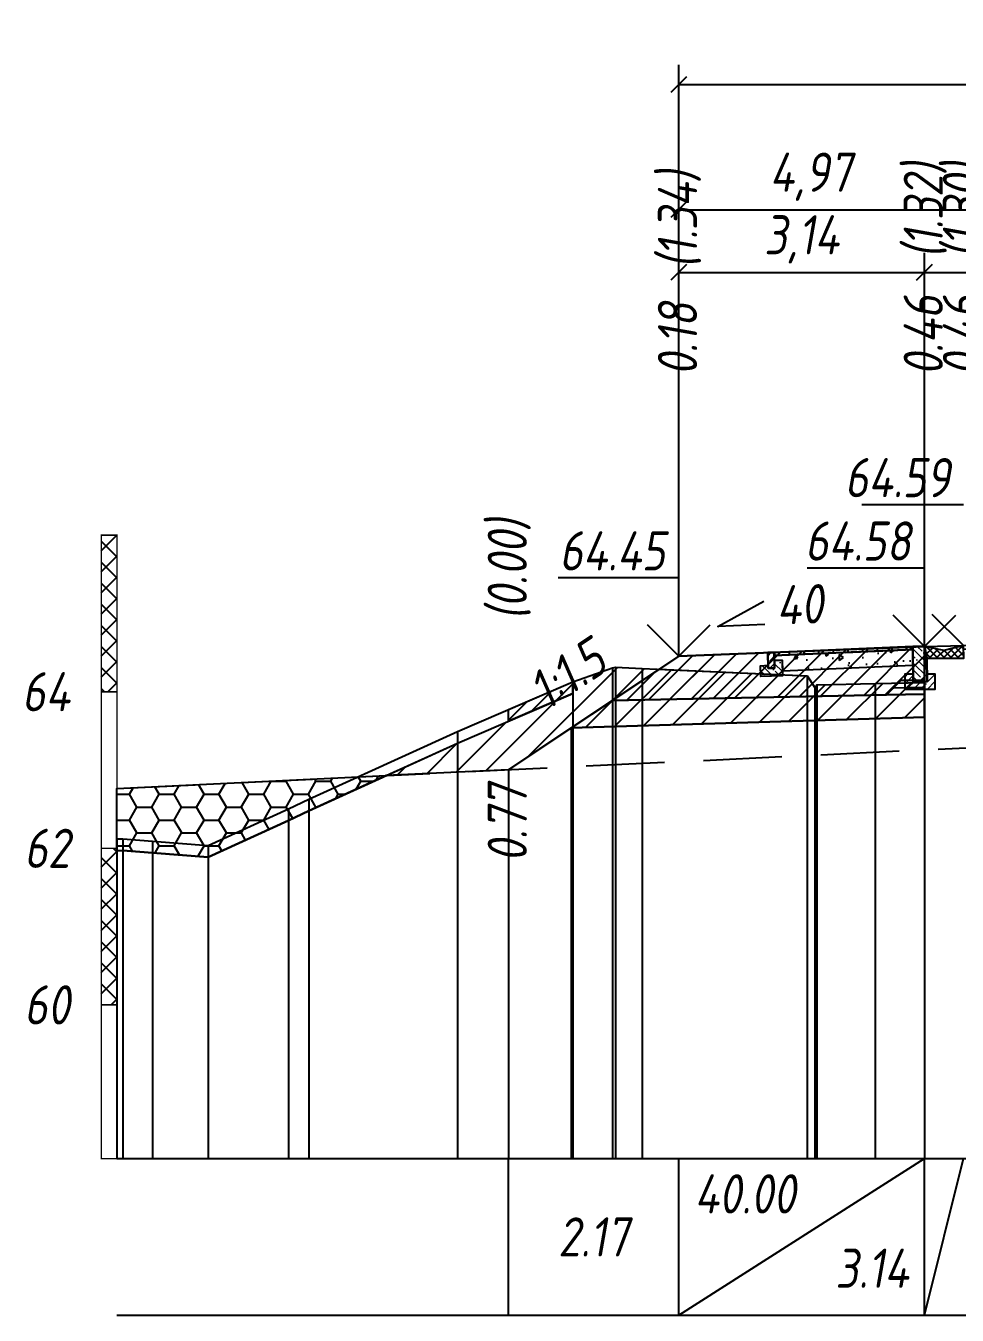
# Model space of a CAD drawing. Extents: x -717 to 1451, y -133302 to 233.
# Drawn here: x -400.7 to -341.2, y -126732.1 to -126649.8 of the extents above; entities that cross this region are included whole.
import ezdxf
from ezdxf.enums import TextEntityAlignment as Align

# ---------------------------------------------------------------- set-up
doc = ezdxf.new("R2010")
doc.units = 0
doc.linetypes.add('штриховая', pattern=[0.75, 0.5, -0.25])
for name, color, linetype in [('Интерполированный поперечник', 2, 'Continuous'), ('КОД_399', 252, 'Continuous'), ('Код_514', 1, 'Continuous'), ('Контур_0', 7, 'Continuous'), ('Контур_2521', 7, 'Continuous'), ('Контур_2564', 7, 'Continuous'), ('Контур_2660', 7, 'Continuous'), ('Контур_2665', 7, 'Continuous'), ('Контур_400', 7, 'Continuous'), ('Контур_508', 7, 'Continuous'), ('Контур_512', 7, 'Continuous'), ('Контур_513', 7, 'Continuous'), ('Контур_818', 7, 'Continuous'), ('Красный поперечник', 1, 'Continuous'), ('Линейка абсолютных высот', 7, 'Continuous'), ('Объём_2501', 7, 'Continuous'), ('Объём_2564', 7, 'Continuous'), ('Объём_2650', 7, 'Continuous'), ('Объём_2660', 7, 'Continuous'), ('Объём_2661', 7, 'Continuous'), ('Объём_2665', 7, 'Continuous'), ('Объём_2666', 7, 'Continuous'), ('Объём_2667', 7, 'Continuous'), ('Объём_2668', 7, 'Continuous'), ('Объём_2669', 7, 'Continuous'), ('Объём_2675', 7, 'Continuous'), ('Откосы', 7, 'Continuous'), ('Отметки покрытия', 7, 'Continuous'), ('Рабочие отметки', 7, 'Continuous'), ('Рабочие отметки доп.', 7, 'Continuous'), ('Слои выравнивания', 7, 'Continuous'), ('Таблица', 7, 'Continuous'), ('Уклоны проезжей части', 7, 'Continuous'), ('Черный поперечник', 3, 'Continuous')]:
    doc.layers.add(name, color=color, linetype=linetype)
for name, color, linetype, true_color in [('Контур_2540', 2, 'Continuous', 0xffff00), ('Контур_2560', 2, 'Continuous', 0xffff00), ('Контур_2561', 7, 'Continuous', 0xff8040), ('Контур_2562', 3, 'Continuous', 0x00ff00), ('Контур_2563', 7, 'Continuous', 0xff8000), ('Контур_2570', 7, 'Continuous', 0x80ff00), ('Контур_2736', 4, 'Continuous', 0x00ffff), ('Контур_2737', 4, 'Continuous', 0x00ffff), ('Контур_2738', 4, 'Continuous', 0x00ffff), ('Контур_2739', 4, 'Continuous', 0x00ffff), ('Контур_2741', 4, 'Continuous', 0x00ffff), ('Контур_2742', 4, 'Continuous', 0x00ffff), ('Контур_2743', 4, 'Continuous', 0x00ffff), ('Контур_2744', 7, 'Continuous', 0xa4ffff), ('Контур_2745', 7, 'Continuous', 0xa4ffff), ('Контур_2747', 4, 'Continuous', 0x00ffff), ('Контур_2748', 4, 'Continuous', 0x00ffff), ('Контур_2749', 4, 'Continuous', 0x00ffff), ('Контур_2750', 4, 'Continuous', 0x00ffff), ('Контур_2751', 4, 'Continuous', 0x00ffff), ('Контур_2752', 4, 'Continuous', 0x00ffff), ('Контур_2760', 7, 'Continuous', 0x323232), ('Контур_402', 7, 'Continuous', 0xff6464), ('Контур_703', 4, 'Continuous', 0x00ffff), ('Контур_705', 4, 'Continuous', 0x00ffff), ('Контур_707', 4, 'Continuous', 0x00ffff), ('Контур_720', 131, 'Continuous', 0xaaffff), ('Объём_2520', 7, 'Continuous', 0x80ffff), ('Объём_2540', 2, 'Continuous', 0xffff00), ('Объём_2560', 2, 'Continuous', 0xffff00), ('Объём_2561', 7, 'Continuous', 0xff8040), ('Объём_2562', 3, 'Continuous', 0x00ff00), ('Объём_2563', 7, 'Continuous', 0xff8000), ('Объём_2570', 7, 'Continuous', 0x80ff00), ('Объём_2600', 7, 'Continuous', 0x808000), ('Объём_2746', 2, 'Continuous', 0xffff00)]:
    doc.layers.add(name, color=color, linetype=linetype, true_color=true_color)
doc.styles.get("Standard").update_dxf_attribs({"font": 'txt', "height": 2.5})
doc.styles.add('М', font='romand.shx', dxfattribs={"width": 0.8, "oblique": 10, "height": 2.5})
doc.dimstyles.new('ISO-25', dxfattribs={"dimtxt": 2.5, "dimasz": 2.5, "dimexe": 1.25, "dimexo": 0.625, "dimtad": 1, "dimtxsty": 'Standard', "dimcen": 2.5, "dimadec": 0, "dimazin": 0, "dimtfac": 1, "dimtmove": 0, "dimatfit": 3, "dimfxl": 1, "dimarcsym": 0})
pattern_1 = [(45.00000125, (-475.048, 28.8609), (-0.6735192404, 0.673519211), []), (135.0000003, (-475.048, 28.8609), (-0.673519222, -0.67351923), [])]

# ---------------------------------------------------------------- blocks, each defined once
blk = doc.blocks.new('_Oblique')
at = {"color": 0, "linetype": 'ByBlock', "lineweight": -2}
blk.add_line((-0.5, -0.5), (0.5, 0.5), dxfattribs=at)
blk = doc.blocks.new('*D2681')
at = {"color": 0, "lineweight": -2, "transparency": 16777216}
for p, q in [((-359.013, -126689.493), (-359.013, -126664.292)), ((-343.323, -126688.865), (-343.323, -126664.292)), ((-359.013, -126665.542), (-343.323, -126665.542))]:
    blk.add_line(p, q, dxfattribs=at)
at = {"layer": 'Defpoints', "color": 0, "transparency": 16777216}
for p in [(-343.323, -126665.542), (-343.323, -126689.49), (-359.013, -126690.118)]:
    blk.add_point(p, dxfattribs=at)
at = {"color": 0, "lineweight": -2, "transparency": 16777216, "rotation": 180}
blk.add_blockref('_Oblique', (-359.013, -126665.542), dxfattribs=at)
at = {"color": 0, "lineweight": -2, "transparency": 16777216}
blk.add_blockref('_Oblique', (-343.323, -126665.542), dxfattribs=at)
at = {"color": 0, "transparency": 16777216, "insert": (-351.168, -126663.429), "char_height": 2.5, "width": 9.16667, "attachment_point": 5, "style": 'М'}
blk.add_mtext('3,14', dxfattribs=at)
blk = doc.blocks.new('*D2683')
at = {"color": 0, "lineweight": -2, "transparency": 16777216}
for p, q in [((-343.323, -126688.865), (-343.323, -126664.292)), ((-334.18, -126688.682), (-334.18, -126664.292)), ((-343.323, -126665.542), (-334.18, -126665.542)), ((-334.18, -126665.542), (-323.713, -126665.542))]:
    blk.add_line(p, q, dxfattribs=at)
at = {"layer": 'Defpoints', "color": 0, "transparency": 16777216}
for p in [(-334.18, -126665.542), (-343.323, -126689.49), (-334.18, -126689.307)]:
    blk.add_point(p, dxfattribs=at)
at = {"color": 0, "lineweight": -2, "transparency": 16777216, "rotation": 180}
blk.add_blockref('_Oblique', (-343.323, -126665.542), dxfattribs=at)
at = {"color": 0, "lineweight": -2, "transparency": 16777216}
blk.add_blockref('_Oblique', (-334.18, -126665.542), dxfattribs=at)
at = {"color": 0, "transparency": 16777216, "insert": (-327.295, -126663.429), "char_height": 2.5, "width": 9.16667, "attachment_point": 5, "style": 'М'}
blk.add_mtext('1,83', dxfattribs=at)
blk = doc.blocks.new('*D2686')
at = {"color": 0, "lineweight": -2, "transparency": 16777216}
for p, q in [((-359.013, -126689.493), (-359.013, -126660.292)), ((-334.18, -126688.682), (-334.18, -126660.292)), ((-359.013, -126661.542), (-334.18, -126661.542))]:
    blk.add_line(p, q, dxfattribs=at)
at = {"layer": 'Defpoints', "color": 0, "transparency": 16777216}
for p in [(-334.18, -126661.542), (-334.18, -126689.307), (-359.013, -126690.118)]:
    blk.add_point(p, dxfattribs=at)
at = {"color": 0, "lineweight": -2, "transparency": 16777216, "rotation": 180}
blk.add_blockref('_Oblique', (-359.013, -126661.542), dxfattribs=at)
at = {"color": 0, "lineweight": -2, "transparency": 16777216}
blk.add_blockref('_Oblique', (-334.18, -126661.542), dxfattribs=at)
at = {"color": 0, "transparency": 16777216, "insert": (-350.576, -126659.429), "char_height": 2.5, "width": 10, "attachment_point": 5, "style": 'М'}
blk.add_mtext('4,97', dxfattribs=at)
blk = doc.blocks.new('*D2687')
at = {"color": 0, "lineweight": -2, "transparency": 16777216}
for p, q in [((-359.013, -126689.493), (-359.013, -126652.292)), ((-229.878, -126689.378), (-229.878, -126652.292)), ((-359.013, -126653.542), (-229.878, -126653.542))]:
    blk.add_line(p, q, dxfattribs=at)
at = {"layer": 'Defpoints', "color": 0, "transparency": 16777216}
for p in [(-229.878, -126653.542), (-359.013, -126690.118), (-229.878, -126690.003)]:
    blk.add_point(p, dxfattribs=at)
at = {"color": 0, "lineweight": -2, "transparency": 16777216, "rotation": 180}
blk.add_blockref('_Oblique', (-359.013, -126653.542), dxfattribs=at)
at = {"color": 0, "lineweight": -2, "transparency": 16777216}
blk.add_blockref('_Oblique', (-229.878, -126653.542), dxfattribs=at)
at = {"color": 0, "transparency": 16777216, "insert": (-294.446, -126651.429), "char_height": 2.5, "width": 12.5, "attachment_point": 5, "style": 'М'}
blk.add_mtext('25,83', dxfattribs=at)
blk = doc.blocks.new('Тротуар1')
at = {"linetype": 'Continuous', "lineweight": 13}
h = blk.add_hatch(dxfattribs=at)
h.set_pattern_fill('ANSI35', scale=5, angle=90)
h.set_pattern_definition([(135, (-1541.6927, -4801.9416), (-0.88388348, -0.88388348), []), (135, (-1541.6927, -4801.0577), (-0.88388348, -0.88388348), [1.5625, -0.3125, 0, -0.3125])])
h.paths.add_polyline_path([(-16.72, -1.24), (-17.72, -1.24), (-17.72, -2.24), (-18.52, -2.24), (-18.52, -1.85), (-19.52, -1.89), (-19.52, -3.24), (-16.72, -3.24)])
h = blk.add_hatch(dxfattribs=at)
h.set_pattern_fill('ANSI35', scale=5)
h.set_pattern_definition([(45, (-1541.6927, -4800.4416), (-0.88388348, 0.88388348), []), (45, (-1540.8088, -4800.4416), (-0.88388348, 0.88388348), [1.5625, -0.3125, 0, -0.3125])])
h.paths.add_polyline_path([(-17.72, -0.24), (-18.52, -0.24), (-18.52, -2.24), (-17.72, -2.24)])
at = {"linetype": 'Continuous'}
h = blk.add_hatch(dxfattribs=at)
h.set_pattern_fill('ANSI31', color=256, scale=15, angle=45, style=0)
h.set_pattern_definition([(90, (-1932.1888, -4954.235), (-1.875, 3e-16), [])])
h.paths.add_polyline_path([(0, 0), (-17.72, -0.24), (-17.71, -0.63), (-11.04, -0.58), (0, -0.4)])
at = {"layer": 'КОД_399'}
h = blk.add_hatch(dxfattribs=at)
h.set_pattern_fill('AR-CONC', scale=0.7, angle=45, style=0)
h.set_pattern_definition([(95, (-1932.189, -4954.235), (3.860864, 3.2396496), [0.525, -5.775]), (40, (-1932.189, -4954.235), (-4.409945, 3.036377), [0.42, -4.62]), (145.45144, (-1931.867, -4953.965), (-0.549081, 6.2760265), [0.4461813, -4.907995]), (91.1842, (-1933.179, -4953.245), (6.101854, 4.4632964), [0.7875, -8.6625]), (141.63564, (-1932.67, -4952.873), (-0.1953, 9.447982), [0.669272, -7.361996]), (36.18416, (-1933.179, -4953.245), (-0.1953, 9.447982), [0.63, -6.93]), (66, (-1932.4363, -4952.9975), (4.947401, 0.9616773), [0.525, -5.775]), (11, (-1932.4363, -4952.9975), (-2.38496, 4.793659), [0.42, -4.62]), (116.45144, (-1932.024, -4952.9174), (2.562441, 5.7553363), [0.4461813, -4.907995]), (82.5, (-1932.1888, -4954.235), (-1.5875523, 1.7079287), [0, -4.564, 0, -4.69, 0, -4.6375]), (52.5, (-1932.1888, -4954.235), (-0.6501106, 3.2543661), [0, -2.674, 0, -4.459, 0, -1.7675]), (12.5, (-1933.2926, -4955.3388), (2.7539272, 2.5306453), [0, -1.75, 0, -5.46, 0, -7.245]), (2.5, (-1933.7876, -4955.8337), (2.3911299, 3.3821186), [0, -2.275, 0, -3.626, 0, -5.145])])
h.paths.add_polyline_path([(0, -0.4), (-17.71, -0.63), (-17.72, -1.24), (-16.71, -1.24), (-16.72, -2.62), (-0.07, -2.41)])
at = {"linetype": 'Continuous'}
blk.add_lwpolyline([(-17.72, -1.24), (-16.72, -1.24), (-16.72, -3.24), (-19.52, -3.24), (-19.52, -1.89), (-18.52, -1.85)], dxfattribs=at)
at = {"color": 7, "lineweight": 30}
for points in [[(-18.52, -0.24), (-18.52, -2.24), (-17.72, -2.24), (-17.72, -0.24), (-18.52, -0.24)], [(-8.6, -0.53), (0, -0.4)]]:
    blk.add_lwpolyline(points, dxfattribs=at)
for points in [[(0, 0), (-17.72, -0.24), (-17.72, -0.63), (0, -0.4)], [(0, -0.4), (-17.71, -0.63), (-17.72, -1.24), (-16.71, -1.24), (-16.72, -2.62), (-0.07, -2.39)]]:
    blk.add_lwpolyline(points, close=True)
blk = doc.blocks.new('БР100.30.18')
at = {"linetype": 'Continuous', "lineweight": 13}
h = blk.add_hatch(dxfattribs=at)
h.set_pattern_fill('ANSI35', scale=5)
h.set_pattern_definition([(45, (-1504.996, -4799.2297), (-0.88388348, 0.88388348), []), (45, (-1504.1121, -4799.2297), (-0.88388348, 0.88388348), [1.5625, -0.3125, 0, -0.3125])])
h.paths.add_polyline_path([(0.3, 3.47), (1.8, 3.47), (1.8, -1.03), (0, -1.03), (0, 1.97)])
h = blk.add_hatch(dxfattribs=at)
h.set_pattern_fill('ANSI35', scale=5, angle=90)
h.set_pattern_definition([(135, (-1504.996, -4800.7297), (-0.88388348, -0.88388348), []), (135, (-1504.996, -4799.8458), (-0.88388348, -0.88388348), [1.5625, -0.3125, 0, -0.3125])])
h.paths.add_polyline_path([(-1, -0.03), (0, -0.03), (0, -1.03), (1.8, -1.03), (1.8, -0.03), (2.8, -0.03), (2.8, -2.03), (-1, -2.03)])
at = {"color": 7, "lineweight": 30}
blk.add_lwpolyline([(1.8, -1.03), (0, -1.03), (0, 1.97), (0.3, 3.47), (1.8, 3.47)], close=True, dxfattribs=at)
at = {"linetype": 'Continuous'}
blk.add_lwpolyline([(0, -0.03), (-1, -0.03), (-1, -2.03), (2.8, -2.03), (2.8, -0.03), (1.8, -0.03)], dxfattribs=at)

msp = doc.modelspace()

# ---------------------------------------------------------------- hatches: boundary and pattern name
h = msp.add_hatch()
h.set_pattern_fill('ANSI37', color=256, scale=0.1)
h.set_pattern_definition([(45, (-342.07287, -126689.67747), (-0.22451, 0.22451), []), (135, (-342.07287, -126689.67747), (-0.22451, -0.22451), [])])
h.paths.add_polyline_path([(-343.323, -126689.427), (-343.167, -126690.18), (-340.817, -126690.18), (-340.822, -126689.377), (-342.073, -126689.677)])
at = {"layer": 'Линейка абсолютных высот'}
h = msp.add_hatch(dxfattribs=at)
h.set_pattern_fill('ANSI37', scale=0.3, style=0)
h.set_pattern_definition(pattern_1)
h.paths.add_polyline_path([(-394.882, -126692.319), (-394.882, -126682.319), (-395.882, -126682.319), (-395.882, -126692.319)])
h = msp.add_hatch(dxfattribs=at)
h.set_pattern_fill('ANSI37', scale=0.3, style=0)
h.set_pattern_definition(pattern_1)
h.paths.add_polyline_path([(-394.882, -126712.319), (-394.882, -126702.319), (-395.882, -126702.319), (-395.882, -126712.319)])
at = {"layer": 'Объём_2563'}
h = msp.add_hatch(dxfattribs=at)
h.set_pattern_fill('ANSI31', color=256, scale=0.3)
h.set_pattern_definition([(45, (-475.048, 28.8609), (-0.673519209, 0.673519209), [])])
h.paths.add_polyline_path([(-359.013, -126690.055), (-343.323, -126689.427), (-343.323, -126691.577), (-344.823, -126691.607), (-345.741, -126692.526), (-363.245, -126692.876)])
at = {"layer": 'Объём_2570'}
h = msp.add_hatch(dxfattribs=at)
h.set_pattern_fill('ANSI31', color=256, scale=0.2)
h.set_pattern_definition([(45, (-475.04804, 28.8609), (-0.449012806, 0.449012806), [])])
h.paths.add_polyline_path([(-369.882, -126694.199), (-369.882, -126693.449), (-365.774, -126691.681), (-365.774, -126692.431)])
at = {"layer": 'Объём_2600'}
h = msp.add_hatch(dxfattribs=at)
h.set_pattern_fill('ANSI31', color=6, scale=0.4)
h.set_pattern_definition([(45, (-475.048, 28.8609), (-0.898025612, 0.898025612), [])])
h.paths.add_polyline_path([(-346.476, -126691.794), (-343.323, -126691.728), (-343.323, -126693.951), (-365.873, -126694.628), (-369.882, -126697.301), (-377.698, -126697.678), (-373.136, -126695.6), (-365.774, -126692.431), (-365.774, -126691.681), (-363.244, -126690.792), (-363.06, -126690.742), (-361.356, -126690.836), (-350.82, -126691.295), (-350.32, -126692.045), (-350.202, -126691.887)])
h = msp.add_hatch(dxfattribs=at)
h.set_pattern_fill('HONEY', color=5, scale=0.3)
h.set_pattern_definition([(0, (-475.048, 28.8609), (1.42875, 0.8248891935), [0.9525, -1.905]), (120, (-475.048, 28.8609), (-1.428749997, 0.824889199), [0.9525, -1.905]), (60, (-475.048, 28.8609), (3e-09, 1.6497783924), [-1.905, 0.9525])])
h.paths.add_polyline_path([(-394.497, -126702.464), (-394.882, -126702.471), (-394.882, -126698.506), (-377.698, -126697.678), (-382.622, -126699.921), (-383.939, -126700.553), (-389.068, -126702.889), (-392.621, -126702.604)])

# ---------------------------------------------------------------- linework, layer by layer
msp.add_lwpolyline([(-343.323, -126689.427), (-343.167, -126690.18), (-340.817, -126690.18), (-340.822, -126689.377), (-342.073, -126689.677), (-343.323, -126689.427)])
at = {"layer": 'Интерполированный поперечник', "linetype": 'штриховая', "ltscale": 10, "flags": 128}
msp.add_lwpolyline([(-394.882, -126698.506), (-204.878, -126689.351)], dxfattribs=at)
at = {"layer": 'Код_514'}
for p, q in [((-369.882, -126732.139), (-369.882, -126722.139)), ((-359.013, -126732.139), (-359.013, -126722.139)), ((-359.013, -126732.139), (-343.323, -126722.139)), ((-343.323, -126732.139), (-343.323, -126722.139)), ((-343.323, -126732.139), (-340.823, -126722.139))]:
    msp.add_line(p, q, dxfattribs=at)
at = {"layer": 'Контур_0', "flags": 128}
for points in [[(-359.013, -126690.055), (-369.882, -126697.301), (-369.882, -126697.301), (-369.882, -126697.301), (-369.882, -126697.301), (-369.882, -126697.301), (-369.882, -126697.301), (-369.882, -126697.301), (-369.882, -126697.301), (-369.882, -126697.301), (-369.882, -126697.301), (-369.882, -126697.301), (-369.882, -126697.301), (-369.882, -126697.301), (-369.882, -126697.301), (-369.882, -126697.301)], [(-359.013, -126690.055), (-369.882, -126697.301), (-369.882, -126697.301), (-369.882, -126697.301), (-369.882, -126697.301), (-369.882, -126697.301), (-369.882, -126697.301), (-369.882, -126697.301), (-369.882, -126697.301), (-369.882, -126697.301), (-369.882, -126697.301), (-369.882, -126697.301), (-369.882, -126697.301), (-369.882, -126697.301), (-369.882, -126697.301), (-369.882, -126697.301), (-369.882, -126697.301), (-369.882, -126697.301), (-369.882, -126697.301), (-369.882, -126697.301), (-369.882, -126697.301), (-369.882, -126697.301), (-369.882, -126697.301), (-369.882, -126697.301), (-369.882, -126697.301), (-369.882, -126697.301), (-369.882, -126697.301), (-369.882, -126697.301), (-369.882, -126697.301), (-369.882, -126697.301)], [(-363.245, -126692.876), (-345.741, -126692.526), (-344.823, -126691.607), (-343.323, -126691.577)], [(-344.823, -126691.607), (-343.323, -126691.577), (-343.323, -126692.477), (-345.741, -126692.526), (-344.823, -126691.607), (-344.823, -126691.607)]]:
    msp.add_lwpolyline(points, dxfattribs=at)
at = {"layer": 'Контур_2521', "color": 250, "flags": 128}
msp.add_lwpolyline([(-345.282, -126692.067), (-343.323, -126692.027)], dxfattribs=at)
at = {"layer": 'Контур_2540', "flags": 128}
msp.add_lwpolyline([(-345.741, -126692.526), (-343.323, -126692.477), (-343.323, -126693.951), (-365.873, -126694.628), (-363.245, -126692.876), (-345.741, -126692.526), (-345.741, -126692.526)], dxfattribs=at)
at = {"layer": 'Контур_2560', "flags": 128}
msp.add_lwpolyline([(-359.013, -126690.055), (-359.013, -126690.055), (-359.013, -126690.055), (-343.323, -126689.427)], dxfattribs=at)
at = {"layer": 'Контур_2561', "flags": 128}
msp.add_lwpolyline([(-343.323, -126689.427), (-343.323, -126689.427), (-359.013, -126690.055), (-359.013, -126690.055), (-343.323, -126689.427)], dxfattribs=at)
at = {"layer": 'Контур_2562', "flags": 128}
msp.add_lwpolyline([(-359.013, -126690.055), (-359.013, -126690.055), (-359.013, -126690.055), (-359.013, -126690.055), (-359.013, -126690.055)], dxfattribs=at)
at = {"layer": 'Контур_2563', "flags": 128}
msp.add_lwpolyline([(-359.013, -126690.055), (-343.323, -126689.427), (-343.323, -126691.577), (-344.823, -126691.607), (-345.741, -126692.526), (-363.245, -126692.876), (-359.013, -126690.055), (-359.013, -126690.055)], dxfattribs=at)
at = {"layer": 'Контур_2564', "flags": 128}
msp.add_lwpolyline([(-359.013, -126690.055), (-343.323, -126689.427)], dxfattribs=at)
at = {"layer": 'Контур_2570', "flags": 128}
msp.add_lwpolyline([(-394.882, -126702.471), (-394.497, -126702.464), (-392.621, -126702.604), (-389.068, -126702.889), (-389.068, -126702.889), (-383.939, -126700.553), (-382.622, -126699.921), (-373.136, -126695.6), (-365.774, -126692.431), (-365.774, -126691.681), (-363.244, -126690.792), (-363.06, -126690.742), (-361.356, -126690.836), (-350.82, -126691.295), (-350.32, -126692.045), (-350.202, -126691.887), (-346.476, -126691.794), (-343.323, -126691.728)], dxfattribs=at)
at = {"layer": 'Контур_2660', "flags": 128}
msp.add_lwpolyline([(-365.873, -126694.628), (-343.323, -126693.951)], dxfattribs=at)
at = {"layer": 'Контур_2665', "flags": 128}
msp.add_lwpolyline([(-359.013, -126690.055), (-359.013, -126690.055)], dxfattribs=at)
at = {"layer": 'Контур_2736', "flags": 128}
msp.add_lwpolyline([(-359.013, -126690.055), (-369.882, -126697.301)], dxfattribs=at)
at = {"layer": 'Контур_2737', "flags": 128}
msp.add_lwpolyline([(-369.882, -126697.301), (-369.882, -126697.301)], dxfattribs=at)
at = {"layer": 'Контур_2738', "flags": 128}
msp.add_lwpolyline([(-369.882, -126697.301), (-369.882, -126697.301)], dxfattribs=at)
at = {"layer": 'Контур_2739', "flags": 128}
msp.add_lwpolyline([(-369.882, -126697.301), (-369.882, -126697.301)], dxfattribs=at)
at = {"layer": 'Контур_2741', "flags": 128}
msp.add_lwpolyline([(-369.882, -126697.301), (-369.882, -126697.301)], dxfattribs=at)
at = {"layer": 'Контур_2742', "flags": 128}
msp.add_lwpolyline([(-369.882, -126697.301), (-369.882, -126697.301)], dxfattribs=at)
at = {"layer": 'Контур_2743', "flags": 128}
msp.add_lwpolyline([(-369.882, -126697.301), (-369.882, -126697.301)], dxfattribs=at)
at = {"layer": 'Контур_2744', "flags": 128}
msp.add_lwpolyline([(-369.882, -126697.301), (-369.882, -126697.301)], dxfattribs=at)
msp.add_lwpolyline([(-369.882, -126697.301), (-369.882, -126697.301)], dxfattribs=at)
msp.add_lwpolyline([(-369.882, -126697.301), (-369.882, -126697.301)], dxfattribs=at)
msp.add_lwpolyline([(-369.882, -126697.301), (-369.882, -126697.301)], dxfattribs=at)
msp.add_lwpolyline([(-369.882, -126697.301), (-369.882, -126697.301)], dxfattribs=at)
msp.add_lwpolyline([(-369.882, -126697.301), (-369.882, -126697.301)], dxfattribs=at)
at = {"layer": 'Контур_2745', "flags": 128}
msp.add_lwpolyline([(-369.882, -126697.301), (-369.882, -126697.301)], dxfattribs=at)
msp.add_lwpolyline([(-369.882, -126697.301), (-369.882, -126697.301)], dxfattribs=at)
msp.add_lwpolyline([(-369.882, -126697.301), (-369.882, -126697.301)], dxfattribs=at)
msp.add_lwpolyline([(-369.882, -126697.301), (-369.882, -126697.301)], dxfattribs=at)
msp.add_lwpolyline([(-369.882, -126697.301), (-369.882, -126697.301)], dxfattribs=at)
msp.add_lwpolyline([(-369.882, -126697.301), (-369.882, -126697.301)], dxfattribs=at)
at = {"layer": 'Контур_2747', "flags": 128}
msp.add_lwpolyline([(-369.882, -126697.301), (-369.882, -126697.301)], dxfattribs=at)
at = {"layer": 'Контур_2748', "flags": 128}
msp.add_lwpolyline([(-369.882, -126697.301), (-369.882, -126697.301)], dxfattribs=at)
at = {"layer": 'Контур_2749', "flags": 128}
msp.add_lwpolyline([(-369.882, -126697.301), (-369.882, -126697.301)], dxfattribs=at)
at = {"layer": 'Контур_2750', "flags": 128}
msp.add_lwpolyline([(-369.882, -126697.301), (-369.882, -126697.301)], dxfattribs=at)
at = {"layer": 'Контур_2751', "flags": 128}
msp.add_lwpolyline([(-369.882, -126697.301), (-369.882, -126697.301)], dxfattribs=at)
at = {"layer": 'Контур_2752', "flags": 128}
msp.add_lwpolyline([(-369.882, -126697.301), (-369.882, -126697.301)], dxfattribs=at)
at = {"layer": 'Контур_2760', "flags": 128}
msp.add_lwpolyline([(-343.323, -126689.427), (-340.823, -126689.377), (-334.18, -126689.245), (-316.68, -126688.895), (-309.139, -126688.744), (-304.964, -126688.66), (-295.93, -126688.48), (-295.738, -126688.483), (-294.617, -126688.506), (-283.49, -126688.728), (-277.331, -126688.852), (-275.18, -126688.895), (-272.642, -126688.945), (-268.714, -126689.024), (-262.75, -126689.143), (-261.647, -126689.165)], dxfattribs=at)
at = {"layer": 'Контур_400', "flags": 128}
msp.add_lwpolyline([(-343.323, -126689.427), (-340.823, -126689.377), (-340.823, -126689.377), (-334.18, -126689.245), (-334.18, -126689.245), (-334.18, -126689.245), (-334.18, -126689.245), (-316.68, -126688.895), (-295.93, -126688.48)], dxfattribs=at)
at = {"layer": 'Контур_402', "flags": 128}
msp.add_lwpolyline([(-365.873, -126694.628), (-343.323, -126693.951), (-343.323, -126691.728)], dxfattribs=at)
at = {"layer": 'Контур_508', "flags": 128}
msp.add_lwpolyline([(-369.882, -126697.301), (-365.873, -126694.628), (-343.323, -126693.951), (-343.323, -126691.728)], dxfattribs=at)
at = {"layer": 'Контур_512', "flags": 128}
msp.add_lwpolyline([(-369.882, -126697.301), (-365.873, -126694.628), (-343.323, -126693.951)], dxfattribs=at)
at = {"layer": 'Контур_513', "flags": 128}
msp.add_lwpolyline([(-369.882, -126697.301), (-365.873, -126694.628), (-343.323, -126693.951), (-343.323, -126691.728)], dxfattribs=at)
at = {"layer": 'Контур_703', "flags": 128}
for points in [[(-359.013, -126690.055), (-369.882, -126697.301)], [(-369.882, -126697.301), (-369.882, -126697.301)]]:
    msp.add_lwpolyline(points, dxfattribs=at)
at = {"layer": 'Контур_705', "flags": 128}
msp.add_lwpolyline([(-369.882, -126697.301), (-369.882, -126697.301)], dxfattribs=at)
at = {"layer": 'Контур_707', "flags": 128}
msp.add_lwpolyline([(-369.882, -126697.301), (-369.882, -126697.301)], dxfattribs=at)
at = {"layer": 'Контур_720', "flags": 128}
msp.add_lwpolyline([(-369.882, -126697.301), (-369.882, -126697.301)], dxfattribs=at)
at = {"layer": 'Контур_818', "flags": 128}
msp.add_lwpolyline([(-369.882, -126694.199), (-365.774, -126692.431), (-365.774, -126691.681), (-363.244, -126690.792), (-363.06, -126690.742), (-361.356, -126690.836), (-350.82, -126691.295), (-350.32, -126692.045), (-350.202, -126691.887), (-346.476, -126691.794), (-343.323, -126691.728)], dxfattribs=at)
at = {"layer": 'Красный поперечник'}
for p, q in [((-359.013, -126690.055), (-343.323, -126689.427)), ((-343.323, -126689.427), (-340.823, -126689.377)), ((-369.882, -126697.301), (-359.013, -126690.055)), ((-365.873, -126694.628), (-365.873, -126722.139)), ((-343.323, -126693.951), (-343.323, -126722.139)), ((-369.882, -126697.301), (-369.882, -126722.139))]:
    msp.add_line(p, q, dxfattribs=at)
at = {"layer": 'Линейка абсолютных высот', "color": 7, "const_width": 0.1, "flags": 128}
for points in [[(-394.882, -126692.319), (-394.882, -126682.319), (-395.882, -126682.319), (-395.882, -126692.319), (-394.882, -126692.319)], [(-394.882, -126702.319), (-394.882, -126692.319), (-395.882, -126692.319), (-395.882, -126702.319), (-394.882, -126702.319)], [(-394.882, -126712.319), (-394.882, -126702.319), (-395.882, -126702.319), (-395.882, -126712.319), (-394.882, -126712.319)], [(-394.882, -126722.139), (-394.882, -126712.319), (-395.882, -126712.319), (-395.882, -126722.139), (-394.882, -126722.139)]]:
    msp.add_lwpolyline(points, dxfattribs=at)
at = {"layer": 'Объём_2501', "flags": 128}
for points in [[(-343.323, -126689.427), (-340.823, -126689.377), (-340.823, -126689.377), (-334.18, -126689.245), (-334.18, -126689.245), (-334.18, -126689.245), (-334.18, -126689.245), (-316.68, -126688.895), (-295.93, -126688.48)], [(-343.323, -126689.427), (-340.823, -126689.377), (-340.823, -126689.377), (-334.18, -126689.245)]]:
    msp.add_lwpolyline(points, dxfattribs=at)
at = {"layer": 'Объём_2520', "color": 250, "flags": 128}
msp.add_lwpolyline([(-344.823, -126691.607), (-343.323, -126691.577), (-343.323, -126692.477), (-345.741, -126692.526), (-344.823, -126691.607), (-344.823, -126691.607)], dxfattribs=at)
msp.add_lwpolyline([(-344.823, -126691.607), (-343.323, -126691.577), (-343.323, -126692.477), (-345.741, -126692.526), (-344.823, -126691.607), (-344.823, -126691.607)], dxfattribs=at)
at = {"layer": 'Объём_2540', "flags": 128}
msp.add_lwpolyline([(-345.741, -126692.526), (-343.323, -126692.477), (-343.323, -126693.951), (-365.873, -126694.628), (-363.245, -126692.876), (-345.741, -126692.526), (-345.741, -126692.526)], dxfattribs=at)
msp.add_lwpolyline([(-345.741, -126692.526), (-343.323, -126692.477), (-343.323, -126693.951), (-365.873, -126694.628), (-363.245, -126692.876), (-345.741, -126692.526), (-345.741, -126692.526)], dxfattribs=at)
at = {"layer": 'Объём_2560', "flags": 128}
msp.add_lwpolyline([(-359.013, -126690.055), (-359.013, -126690.055), (-359.013, -126690.055), (-343.323, -126689.427)], dxfattribs=at)
msp.add_lwpolyline([(-359.013, -126690.055), (-359.013, -126690.055), (-359.013, -126690.055), (-343.323, -126689.427)], dxfattribs=at)
at = {"layer": 'Объём_2561', "flags": 128}
msp.add_lwpolyline([(-343.323, -126689.427), (-343.323, -126689.427), (-359.013, -126690.055), (-359.013, -126690.055), (-343.323, -126689.427)], dxfattribs=at)
msp.add_lwpolyline([(-343.323, -126689.427), (-343.323, -126689.427), (-359.013, -126690.055), (-359.013, -126690.055), (-343.323, -126689.427)], dxfattribs=at)
at = {"layer": 'Объём_2562', "flags": 128}
msp.add_lwpolyline([(-359.013, -126690.055), (-359.013, -126690.055), (-359.013, -126690.055), (-359.013, -126690.055), (-359.013, -126690.055)], dxfattribs=at)
msp.add_lwpolyline([(-359.013, -126690.055), (-359.013, -126690.055), (-359.013, -126690.055), (-359.013, -126690.055), (-359.013, -126690.055)], dxfattribs=at)
at = {"layer": 'Объём_2563', "color": 250, "flags": 128}
msp.add_lwpolyline([(-359.013, -126690.055), (-343.323, -126689.427), (-343.323, -126691.577), (-344.823, -126691.607), (-345.741, -126692.526), (-363.245, -126692.876), (-359.013, -126690.055), (-359.013, -126690.055)], dxfattribs=at)
msp.add_lwpolyline([(-359.013, -126690.055), (-343.323, -126689.427), (-343.323, -126691.577), (-344.823, -126691.607), (-345.741, -126692.526), (-363.245, -126692.876), (-359.013, -126690.055), (-359.013, -126690.055)], dxfattribs=at)
at = {"layer": 'Объём_2564', "flags": 128}
msp.add_lwpolyline([(-359.013, -126690.055), (-343.323, -126689.427)], dxfattribs=at)
msp.add_lwpolyline([(-359.013, -126690.055), (-343.323, -126689.427)], dxfattribs=at)
at = {"layer": 'Объём_2570', "flags": 128}
msp.add_lwpolyline([(-369.882, -126694.199), (-369.882, -126693.449), (-365.774, -126691.681), (-365.774, -126692.431), (-369.882, -126694.199), (-369.882, -126694.199)], dxfattribs=at)
msp.add_lwpolyline([(-369.882, -126694.199), (-369.882, -126693.449), (-365.774, -126691.681), (-365.774, -126692.431), (-369.882, -126694.199), (-369.882, -126694.199)], dxfattribs=at)
at = {"layer": 'Объём_2600', "color": 5, "flags": 128}
msp.add_lwpolyline([(-394.497, -126702.464), (-394.882, -126702.471), (-394.882, -126702.471), (-394.882, -126698.506), (-377.698, -126697.678), (-382.622, -126699.921), (-383.939, -126700.553), (-389.068, -126702.889), (-392.621, -126702.604), (-394.497, -126702.464), (-394.497, -126702.464)], dxfattribs=at)
msp.add_lwpolyline([(-394.497, -126702.464), (-394.882, -126702.471), (-394.882, -126702.471), (-394.882, -126698.506), (-377.698, -126697.678), (-382.622, -126699.921), (-383.939, -126700.553), (-389.068, -126702.889), (-392.621, -126702.604), (-394.497, -126702.464), (-394.497, -126702.464)], dxfattribs=at)
at = {"layer": 'Объём_2650', "color": 6, "flags": 128}
msp.add_lwpolyline([(-346.476, -126691.794), (-343.323, -126691.728), (-343.323, -126693.951), (-365.873, -126694.628), (-369.882, -126697.301), (-377.698, -126697.678), (-373.136, -126695.6), (-365.774, -126692.431), (-365.774, -126691.681), (-363.244, -126690.792), (-363.06, -126690.742), (-361.356, -126690.836), (-350.82, -126691.295), (-350.32, -126692.045), (-350.202, -126691.887), (-346.476, -126691.794), (-346.476, -126691.794)], dxfattribs=at)
msp.add_lwpolyline([(-346.476, -126691.794), (-343.323, -126691.728), (-343.323, -126693.951), (-365.873, -126694.628), (-369.882, -126697.301), (-377.698, -126697.678), (-373.136, -126695.6), (-365.774, -126692.431), (-365.774, -126691.681), (-363.244, -126690.792), (-363.06, -126690.742), (-361.356, -126690.836), (-350.82, -126691.295), (-350.32, -126692.045), (-350.202, -126691.887), (-346.476, -126691.794), (-346.476, -126691.794)], dxfattribs=at)
at = {"layer": 'Объём_2660', "flags": 128}
msp.add_lwpolyline([(-365.873, -126694.628), (-343.323, -126693.951)], dxfattribs=at)
msp.add_lwpolyline([(-365.873, -126694.628), (-343.323, -126693.951)], dxfattribs=at)
at = {"layer": 'Объём_2661', "flags": 128}
msp.add_lwpolyline([(-359.013, -126690.055), (-369.882, -126697.301)], dxfattribs=at)
msp.add_lwpolyline([(-359.013, -126690.055), (-369.882, -126697.301)], dxfattribs=at)
at = {"layer": 'Объём_2665', "flags": 128}
msp.add_lwpolyline([(-359.013, -126690.055), (-359.013, -126690.055)], dxfattribs=at)
msp.add_lwpolyline([(-359.013, -126690.055), (-359.013, -126690.055)], dxfattribs=at)
at = {"layer": 'Объём_2666', "flags": 128}
msp.add_lwpolyline([(-359.013, -126690.055), (-369.882, -126697.301)], dxfattribs=at)
msp.add_lwpolyline([(-359.013, -126690.055), (-369.882, -126697.301)], dxfattribs=at)
at = {"layer": 'Объём_2667', "flags": 128}
msp.add_lwpolyline([(-369.882, -126697.301), (-369.882, -126697.301)], dxfattribs=at)
msp.add_lwpolyline([(-369.882, -126697.301), (-369.882, -126697.301)], dxfattribs=at)
msp.add_lwpolyline([(-369.882, -126697.301), (-369.882, -126697.301)], dxfattribs=at)
msp.add_lwpolyline([(-369.882, -126697.301), (-369.882, -126697.301)], dxfattribs=at)
at = {"layer": 'Объём_2668', "flags": 128}
msp.add_lwpolyline([(-369.882, -126697.301), (-369.882, -126697.301)], dxfattribs=at)
msp.add_lwpolyline([(-369.882, -126697.301), (-369.882, -126697.301)], dxfattribs=at)
msp.add_lwpolyline([(-369.882, -126697.301), (-369.882, -126697.301)], dxfattribs=at)
msp.add_lwpolyline([(-369.882, -126697.301), (-369.882, -126697.301)], dxfattribs=at)
at = {"layer": 'Объём_2669', "flags": 128}
msp.add_lwpolyline([(-369.882, -126697.301), (-369.882, -126697.301)], dxfattribs=at)
msp.add_lwpolyline([(-369.882, -126697.301), (-369.882, -126697.301)], dxfattribs=at)
msp.add_lwpolyline([(-369.882, -126697.301), (-369.882, -126697.301)], dxfattribs=at)
msp.add_lwpolyline([(-369.882, -126697.301), (-369.882, -126697.301)], dxfattribs=at)
at = {"layer": 'Объём_2675', "flags": 128}
msp.add_lwpolyline([(-369.882, -126697.301), (-369.882, -126697.301)], dxfattribs=at)
msp.add_lwpolyline([(-369.882, -126697.301), (-369.882, -126697.301)], dxfattribs=at)
msp.add_lwpolyline([(-369.882, -126697.301), (-369.882, -126697.301)], dxfattribs=at)
msp.add_lwpolyline([(-369.882, -126697.301), (-369.882, -126697.301)], dxfattribs=at)
msp.add_lwpolyline([(-369.882, -126697.301), (-369.882, -126697.301)], dxfattribs=at)
msp.add_lwpolyline([(-369.882, -126697.301), (-369.882, -126697.301)], dxfattribs=at)
msp.add_lwpolyline([(-369.882, -126697.301), (-369.882, -126697.301)], dxfattribs=at)
msp.add_lwpolyline([(-369.882, -126697.301), (-369.882, -126697.301)], dxfattribs=at)
msp.add_lwpolyline([(-369.882, -126697.301), (-369.882, -126697.301)], dxfattribs=at)
msp.add_lwpolyline([(-369.882, -126697.301), (-369.882, -126697.301)], dxfattribs=at)
msp.add_lwpolyline([(-369.882, -126697.301), (-369.882, -126697.301)], dxfattribs=at)
msp.add_lwpolyline([(-369.882, -126697.301), (-369.882, -126697.301)], dxfattribs=at)
msp.add_lwpolyline([(-369.882, -126697.301), (-369.882, -126697.301)], dxfattribs=at)
msp.add_lwpolyline([(-369.882, -126697.301), (-369.882, -126697.301)], dxfattribs=at)
msp.add_lwpolyline([(-369.882, -126697.301), (-369.882, -126697.301)], dxfattribs=at)
msp.add_lwpolyline([(-369.882, -126697.301), (-369.882, -126697.301)], dxfattribs=at)
msp.add_lwpolyline([(-369.882, -126697.301), (-369.882, -126697.301)], dxfattribs=at)
msp.add_lwpolyline([(-369.882, -126697.301), (-369.882, -126697.301)], dxfattribs=at)
msp.add_lwpolyline([(-369.882, -126697.301), (-369.882, -126697.301)], dxfattribs=at)
msp.add_lwpolyline([(-369.882, -126697.301), (-369.882, -126697.301)], dxfattribs=at)
msp.add_lwpolyline([(-369.882, -126697.301), (-369.882, -126697.301)], dxfattribs=at)
msp.add_lwpolyline([(-369.882, -126697.301), (-369.882, -126697.301)], dxfattribs=at)
msp.add_lwpolyline([(-369.882, -126697.301), (-369.882, -126697.301)], dxfattribs=at)
msp.add_lwpolyline([(-369.882, -126697.301), (-369.882, -126697.301)], dxfattribs=at)
at = {"layer": 'Объём_2746', "flags": 128}
msp.add_lwpolyline([(-350.32, -126694.161), (-365.873, -126694.628), (-360.256, -126690.884), (-350.82, -126691.295), (-350.32, -126692.045), (-350.32, -126694.161), (-350.32, -126694.161)], dxfattribs=at)
msp.add_lwpolyline([(-350.32, -126694.161), (-365.873, -126694.628), (-360.256, -126690.884), (-350.82, -126691.295), (-350.32, -126692.045), (-350.32, -126694.161), (-350.32, -126694.161)], dxfattribs=at)
at = {"layer": 'Откосы', "color": 1, "flags": 128}
msp.add_lwpolyline([(-353.512, -126688.026), (-356.51, -126688.146), (-353.572, -126686.527)], dxfattribs=at)
at = {"layer": 'Отметки покрытия', "color": 1}
for p, q in [((-340.823, -126680.377), (-347.323, -126680.377)), ((-343.323, -126684.427), (-350.823, -126684.427)), ((-343.323, -126689.427), (-343.323, -126684.427)), ((-359.013, -126685.055), (-366.713, -126685.055)), ((-359.013, -126690.055), (-359.013, -126685.055)), ((-359.013, -126690.055), (-361.013, -126688.055)), ((-359.013, -126690.055), (-357.013, -126688.055)), ((-343.323, -126689.427), (-345.323, -126687.427)), ((-343.323, -126689.427), (-341.323, -126687.427)), ((-340.823, -126689.377), (-342.823, -126687.377))]:
    msp.add_line(p, q, dxfattribs=at)
at = {"layer": 'Слои выравнивания'}
msp.add_line((-343.323, -126689.427), (-343.323, -126722.139), dxfattribs=at)
at = {"layer": 'Слои выравнивания', "color": 2, "flags": 128}
msp.add_lwpolyline([(-343.323, -126689.677), (-343.323, -126689.677), (-343.323, -126689.427), (-340.823, -126689.377), (-334.18, -126689.245), (-316.68, -126688.895), (-309.139, -126688.744), (-304.964, -126688.66), (-304.964, -126688.91), (-309.139, -126688.994), (-316.68, -126689.145), (-334.18, -126689.495), (-340.823, -126689.627)], dxfattribs=at)
at = {"layer": 'Слои выравнивания', "color": 3, "flags": 128}
msp.add_lwpolyline([(-343.323, -126690.127), (-343.323, -126690.127), (-343.323, -126689.677)], dxfattribs=at)
at = {"layer": 'Слои выравнивания', "color": 4, "flags": 128}
msp.add_lwpolyline([(-343.323, -126690.577), (-343.323, -126690.577), (-343.323, -126690.127)], dxfattribs=at)
at = {"layer": 'Слои выравнивания', "color": 5, "flags": 128}
msp.add_lwpolyline([(-343.323, -126691.577), (-343.323, -126691.577), (-343.323, -126690.577)], dxfattribs=at)
at = {"layer": 'Слои выравнивания', "color": 7, "flags": 128}
msp.add_lwpolyline([(-343.323, -126691.627), (-343.323, -126691.627), (-343.323, -126691.577)], dxfattribs=at)
at = {"layer": 'Слои выравнивания', "color": 6, "flags": 128}
msp.add_lwpolyline([(-343.323, -126691.728), (-343.323, -126691.728), (-343.323, -126691.627)], dxfattribs=at)
at = {"layer": 'Таблица'}
for p, q in [((-394.882, -126722.139), (-204.878, -126722.139)), ((-394.882, -126732.139), (-204.878, -126732.139))]:
    msp.add_line(p, q, dxfattribs=at)
at = {"layer": 'Черный поперечник', "color": 7}
for p, q in [((-363.244, -126690.792), (-363.244, -126722.139)), ((-363.06, -126690.742), (-363.06, -126722.139)), ((-361.356, -126690.836), (-361.356, -126722.139)), ((-350.82, -126691.295), (-350.82, -126722.139)), ((-365.774, -126691.681), (-365.774, -126722.139)), ((-350.32, -126692.045), (-350.32, -126722.139)), ((-350.202, -126691.887), (-350.202, -126722.139)), ((-346.476, -126691.794), (-346.476, -126722.139)), ((-373.136, -126694.85), (-373.136, -126722.139)), ((-382.622, -126699.171), (-382.622, -126722.139)), ((-383.939, -126699.803), (-383.939, -126722.139)), ((-394.882, -126701.721), (-394.882, -126722.139)), ((-394.497, -126701.714), (-394.497, -126722.139)), ((-392.621, -126701.854), (-392.621, -126722.139)), ((-389.068, -126702.139), (-389.068, -126722.139))]:
    msp.add_line(p, q, dxfattribs=at)
at = {"layer": 'Черный поперечник', "flags": 128}
msp.add_lwpolyline([(-394.882, -126701.721), (-394.497, -126701.714), (-392.621, -126701.854), (-389.068, -126702.139), (-383.939, -126699.803), (-382.622, -126699.171), (-373.136, -126694.85), (-365.774, -126691.681), (-363.244, -126690.792), (-363.06, -126690.742), (-361.356, -126690.836), (-350.82, -126691.295), (-350.32, -126692.045), (-350.202, -126691.887), (-346.476, -126691.794), (-343.323, -126691.728)], dxfattribs=at)

# ---------------------------------------------------------------- block references
at = {"xscale": 0.4999999999999987, "yscale": 0.4999999999999987, "zscale": 0.4999999999999987, "rotation": 1.682305028364993}
msp.add_blockref('Тротуар1', (-344.073, -126689.433), dxfattribs=at)
at = {"lineweight": 18, "xscale": -0.4999999999999999, "yscale": 0.5, "zscale": 0.5, "rotation": 0.4544826277923875}
msp.add_blockref('БР100.30.18', (-343.159, -126691.16), dxfattribs=at)

# ---------------------------------------------------------------- texts
at = {"layer": 'Код_514', "style": 'М', "oblique": 10, "width": 0.8}
msp.add_text('40.00', height=2.5, dxfattribs=at).set_placement((-358.013, -126723.139), align=Align.TOP_LEFT)
msp.add_text('2.17', height=2.5, dxfattribs=at).set_placement((-364.448, -126727.139), align=Align.MIDDLE_CENTER)
msp.add_text('3.14', height=2.5, dxfattribs=at).set_placement((-344.323, -126731.139), align=Align.BOTTOM_RIGHT)
at = {"layer": 'Линейка абсолютных высот', "style": 'М', "oblique": 10, "width": 0.8}
for s, p in [('64', (-397.882, -126692.319)), ('62', (-397.882, -126702.319)), ('60', (-397.882, -126712.319))]:
    msp.add_text(s, height=2.5, dxfattribs=at).set_placement(p, align=Align.MIDDLE_RIGHT)
at = {"layer": 'Отметки покрытия', "color": 1, "style": 'М', "oblique": 10, "width": 0.8}
for s, p in [('64.59', (-341.682, -126680.646)), ('64.58', (-344.182, -126684.696)), ('64.45', (-359.872, -126685.324))]:
    msp.add_text(s, height=2.5, dxfattribs=at).set_placement(p, align=Align.BOTTOM_RIGHT)
at = {"layer": 'Рабочие отметки', "color": 1, "style": 'М', "oblique": 10, "width": 0.8}
for s, p in [('0.18', (-359.091, -126672.127)), ('0.46', (-343.401, -126672.127)), ('0.46', (-340.901, -126672.127))]:
    msp.add_text(s, height=2.5, rotation=90, dxfattribs=at).set_placement(p, align=Align.MIDDLE_LEFT)
msp.add_text('0.77', height=2.5, rotation=90, dxfattribs=at).set_placement((-369.96, -126698.232), align=Align.MIDDLE_RIGHT)
at = {"layer": 'Рабочие отметки доп.', "color": 1, "style": 'М', "oblique": 10, "width": 0.8}
for s, p in [('(1.32)', (-343.401, -126664.627)), ('(1.30)', (-340.901, -126664.627)), ('(1.34)', (-359.091, -126665.277)), ('(0.00)', (-369.96, -126687.732))]:
    msp.add_text(s, height=2.5, rotation=90, dxfattribs=at).set_placement(p, align=Align.MIDDLE_LEFT)
at = {"layer": 'Уклоны проезжей части', "color": 1, "style": 'М', "oblique": 10, "width": 0.8}
for s, rotation, p in [('40', 2.29061, (-351.208, -126688.742)), ('1:1.5', 33.69007, (-365.003, -126692.846))]:
    msp.add_text(s, height=2.5, rotation=rotation, dxfattribs=at).set_placement(p, align=Align.BOTTOM_CENTER)

# ---------------------------------------------------------------- dimensions: what is measured, and where the dimension line sits
at = {"color": 5}
for base, p2, picture, middle in [((-229.878, -126653.542), (-229.878, -126690.003), '*D2687', (-294.446, -126651.429)), ((-343.323, -126665.542), (-343.323, -126689.49), '*D2681', (-351.168, -126663.429))]:
    dim = msp.add_linear_dim(base=base, p1=(-359.013, -126690.118), p2=p2, angle=180, dimstyle='ISO-25', override={"dimasz": 1, "dimlfac": 0.2, "dimzin": 0, "dimtxsty": 'М', "dimblk1": 'Oblique', "dimblk2": 'Oblique', "dimsah": 1}, dxfattribs=at)
    dim.commit()
    dim.dimension.update_dxf_attribs({"geometry": picture, "text_midpoint": middle})
for base, p1, picture, middle in [((-334.18, -126661.542), (-359.013, -126690.118), '*D2686', (-350.576, -126661.542)), ((-334.18, -126665.542), (-343.323, -126689.49), '*D2683', (-327.295, -126665.542))]:
    dim = msp.add_linear_dim(base=base, p1=p1, p2=(-334.18, -126689.307), angle=180, dimstyle='ISO-25', override={"dimasz": 1, "dimlfac": 0.2, "dimzin": 0, "dimtxsty": 'М', "dimblk1": 'Oblique', "dimblk2": 'Oblique', "dimsah": 1}, dxfattribs=at)
    dim.commit()
    dim.dimension.update_dxf_attribs({"geometry": picture, "text_midpoint": middle, "dimtype": 160})

doc.saveas('drawing.dxf')
